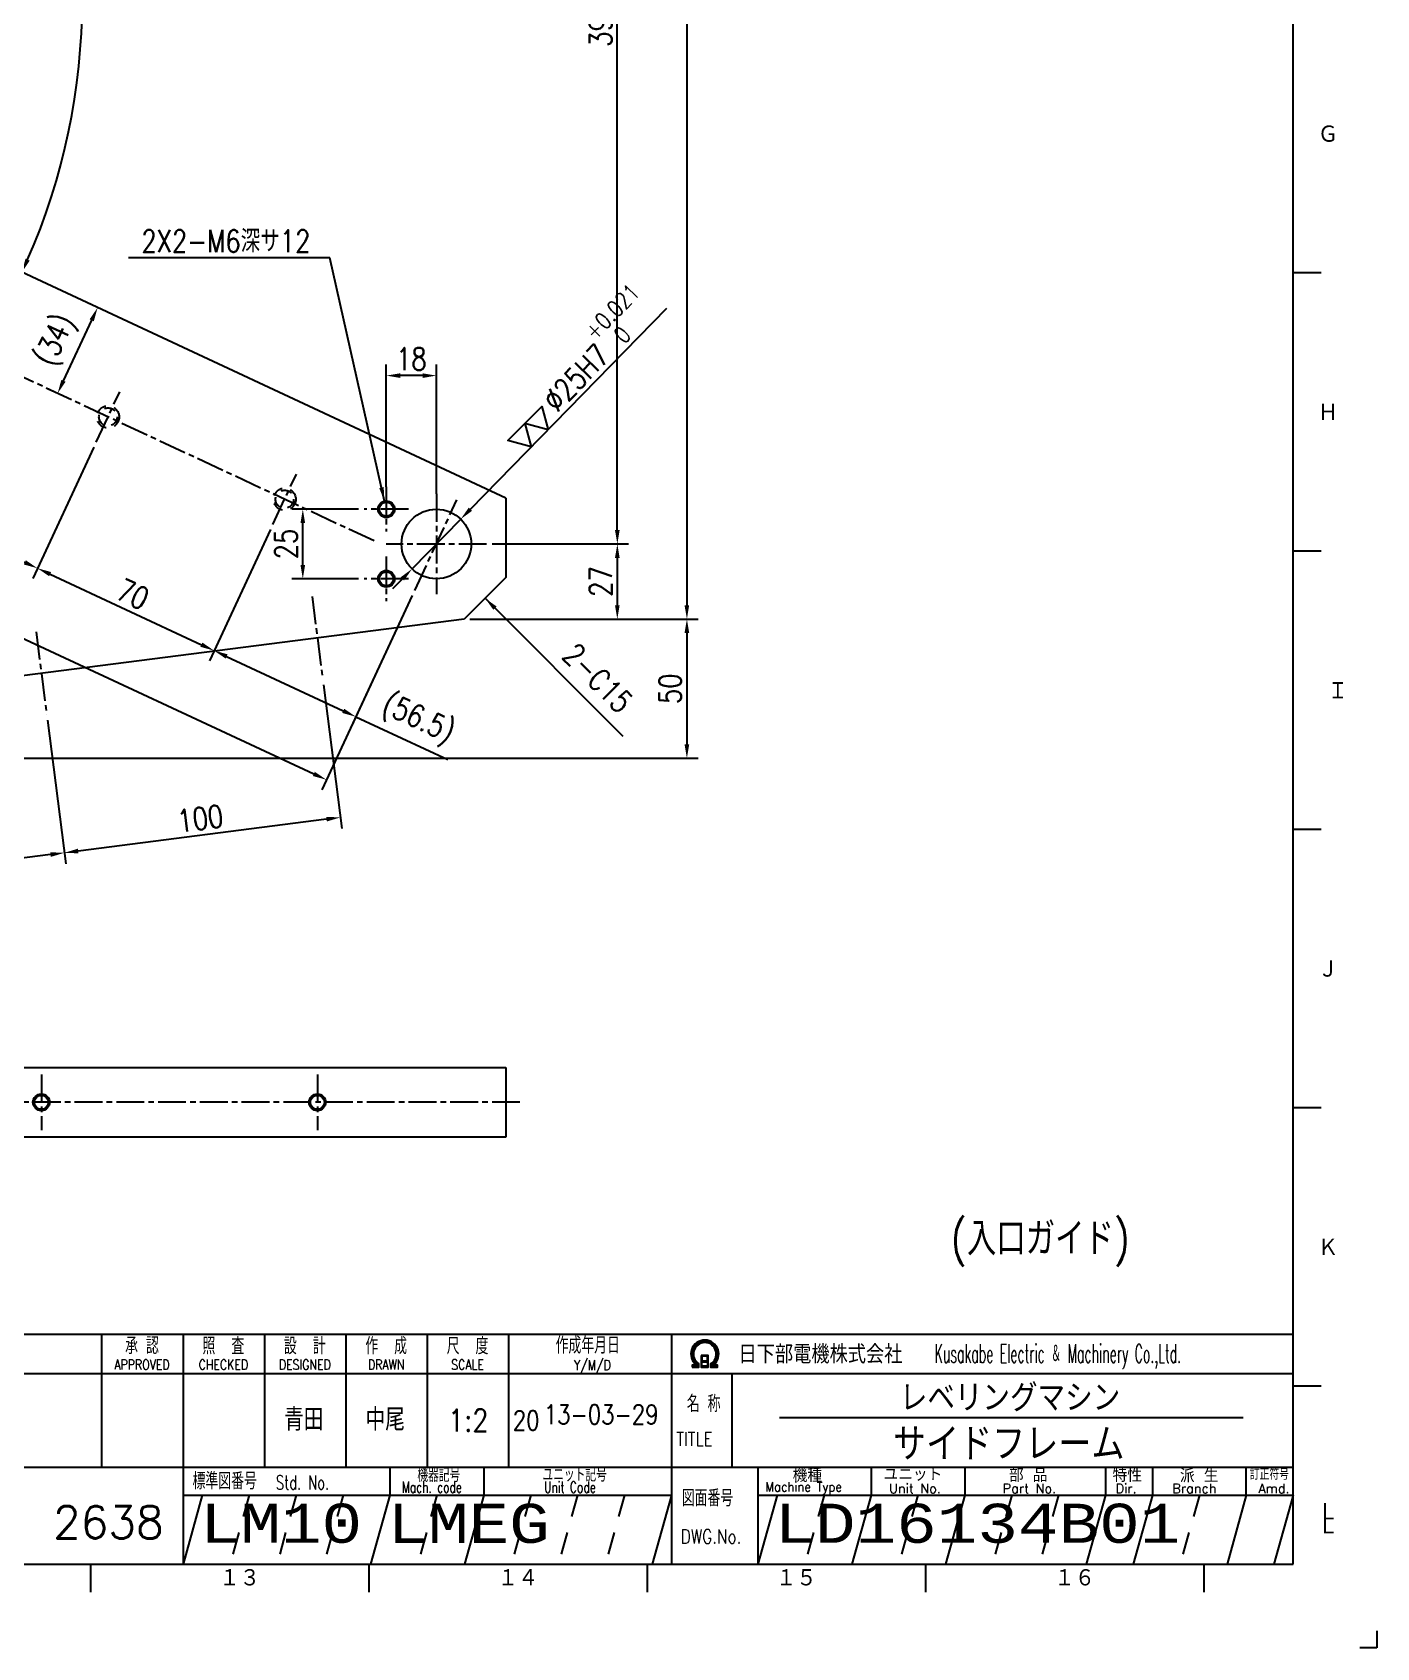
# Model space of a CAD drawing. Extents: x 0 to 1682, y 0 to 2376.
# Drawn here: x 1199 to 1682, y 0 to 580 of the extents above; entities that cross this region are included whole.
import ezdxf
from ezdxf.enums import TextEntityAlignment as Align

# ---------------------------------------------------------------- set-up
doc = ezdxf.new("R2010")
doc.units = 0
doc.header["$LTSCALE"] = 2
doc.header["$MEASUREMENT"] = 0
for name, pattern in [('GEN3A', [3.5, 2, -1.5]), ('GEN7A', [7.5, 5, -0.75, 1, -0.75]), ('HIDDEN2', [3.5, 2, -1.5])]:
    doc.linetypes.add(name, pattern=pattern)
doc.layers.get('DEFPOINTS').update_dxf_attribs({"linetype": 'CONTINUOUS'})
for name, color, linetype in [('2', 5, 'CONTINUOUS'), ('4', 3, 'CONTINUOUS'), ('5', 3, 'CONTINUOUS'), ('6', 52, 'CONTINUOUS'), ('7A', 4, 'GEN7A'), ('8', 1, 'CONTINUOUS'), ('9', 3, 'HIDDEN2'), ('RAHM2', 1, 'CONTINUOUS')]:
    doc.layers.add(name, color=color, linetype=linetype)
doc.styles.add('DIMENSION', font='monotxt.shx', dxfattribs={"bigfont": 'bigfont.shx'})
doc.styles.get("Standard").update_dxf_attribs({"font": 'romans.shx', "width": 0.8, "bigfont": 'extfont.shx'})
doc.dimstyles.new('GEN-ISO', dxfattribs={"dimscale": 2, "dimtxt": 4, "dimasz": 2.5, "dimexe": 2, "dimexo": 1, "dimgap": 1, "dimtad": 1, "dimdec": 3, "dimrnd": 0.001, "dimdsep": 46, "dimtxsty": 'Standard', "dimcen": 0, "dimclrt": 52, "dimadec": 0, "dimazin": 0, "dimtp": 0.1, "dimtm": 0.1, "dimtfac": 0.6, "dimtdec": 3, "dimtmove": 0, "dimatfit": 3, "dimfxl": 1, "dimarcsym": 0})
doc.dimstyles.new('GEN-ISO$2', dxfattribs={"dimscale": 2, "dimtxt": 4, "dimasz": 2.5, "dimexe": 2, "dimexo": 1, "dimgap": 1, "dimtad": 1, "dimdec": 3, "dimrnd": 0.001, "dimdsep": 46, "dimtxsty": 'Standard', "dimcen": 0, "dimclrt": 52, "dimadec": 3, "dimazin": 0, "dimtp": 0.1, "dimtm": 0.1, "dimtfac": 0.6, "dimtdec": 3, "dimtofl": 0, "dimtmove": 0, "dimatfit": 3, "dimfxl": 1, "dimarcsym": 0})
doc.dimstyles.new('GEN-ISO$3', dxfattribs={"dimscale": 2, "dimtxt": 4, "dimasz": 2.5, "dimexe": 2, "dimexo": 1, "dimgap": 1, "dimtad": 1, "dimdec": 3, "dimrnd": 0.001, "dimdsep": 46, "dimtxsty": 'Standard', "dimcen": 0, "dimclrt": 52, "dimadec": 0, "dimazin": 0, "dimtp": 0.1, "dimtm": 0.1, "dimtfac": 0.6, "dimtdec": 3, "dimtmove": 0, "dimatfit": 0, "dimfxl": 1, "dimarcsym": 0})

# ---------------------------------------------------------------- blocks, each defined once
blk = doc.blocks.new('*D3')
at = {"layer": '5', "color": 0, "lineweight": -2, "transparency": 16777216}
for p, q in [((1356.15, 814.57), (1438.15, 814.57)), ((1434.15, 809.57), (1434.15, 374.57)), ((1356.15, 369.57), (1438.15, 369.57))]:
    blk.add_line(p, q, dxfattribs=at)
at = {"layer": '5', "color": 0, "transparency": 16777216}
for points in [[(1433.31, 809.57), (1434.98, 809.57), (1434.15, 814.57)], [(1433.31, 374.57), (1434.98, 374.57), (1434.15, 369.57)]]:
    blk.add_solid(points, dxfattribs=at)
at = {"layer": 'DEFPOINTS', "color": 0, "transparency": 16777216}
for p in [(1354.15, 814.57), (1354.15, 369.57), (1434.15, 369.57)]:
    blk.add_point(p, dxfattribs=at)
at = {"layer": '5', "color": 52, "transparency": 16777216, "insert": (1428.15, 592.07), "char_height": 8, "attachment_point": 5, "rotation": 90}
blk.add_mtext('445', dxfattribs=at)
blk = doc.blocks.new('*D6')
at = {"layer": '5', "color": 0, "lineweight": -2, "transparency": 16777216}
for p, q in [((1364.15, 787.57), (1413.15, 787.57)), ((1409.15, 401.57), (1409.15, 782.57)), ((1364.15, 396.57), (1413.15, 396.57))]:
    blk.add_line(p, q, dxfattribs=at)
at = {"layer": '5', "color": 0, "transparency": 16777216}
for points in [[(1408.31, 782.57), (1409.98, 782.57), (1409.15, 787.57)], [(1408.31, 401.57), (1409.98, 401.57), (1409.15, 396.57)]]:
    blk.add_solid(points, dxfattribs=at)
at = {"layer": 'DEFPOINTS', "color": 0, "transparency": 16777216}
for p in [(1362.15, 787.57), (1409.15, 787.57), (1362.15, 396.57)]:
    blk.add_point(p, dxfattribs=at)
at = {"layer": '5', "color": 52, "transparency": 16777216, "insert": (1403.15, 592.07), "char_height": 8, "attachment_point": 5, "rotation": 90}
blk.add_mtext('391\\H7%%P0.1', dxfattribs=at)
blk = doc.blocks.new('*D7')
at = {"layer": '5', "color": 0, "lineweight": -2, "transparency": 16777216}
for p, q in [((1364.15, 396.57), (1413.15, 396.57)), ((1409.15, 391.57), (1409.15, 374.57)), ((1358.15, 369.57), (1413.15, 369.57))]:
    blk.add_line(p, q, dxfattribs=at)
at = {"layer": '5', "color": 0, "transparency": 16777216}
for points in [[(1408.31, 391.57), (1409.98, 391.57), (1409.15, 396.57)], [(1408.31, 374.57), (1409.98, 374.57), (1409.15, 369.57)]]:
    blk.add_solid(points, dxfattribs=at)
at = {"layer": 'DEFPOINTS', "color": 0, "transparency": 16777216}
for p in [(1362.15, 396.57), (1356.15, 369.57), (1409.15, 369.57)]:
    blk.add_point(p, dxfattribs=at)
at = {"layer": '5', "color": 52, "transparency": 16777216, "insert": (1403.15, 383.07), "char_height": 8, "attachment_point": 5, "rotation": 90}
blk.add_mtext('27', dxfattribs=at)
blk = doc.blocks.new('*D8')
at = {"layer": '5', "color": 0, "lineweight": -2, "transparency": 16777216}
for p, q in [((1356.15, 369.57), (1438.15, 369.57)), ((1434.15, 364.57), (1434.15, 324.57)), ((966.15, 319.57), (1438.15, 319.57))]:
    blk.add_line(p, q, dxfattribs=at)
at = {"layer": '5', "color": 0, "transparency": 16777216}
for points in [[(1433.31, 364.57), (1434.98, 364.57), (1434.15, 369.57)], [(1433.31, 324.57), (1434.98, 324.57), (1434.15, 319.57)]]:
    blk.add_solid(points, dxfattribs=at)
at = {"layer": 'DEFPOINTS', "color": 0, "transparency": 16777216}
for p in [(1354.15, 369.57), (964.15, 319.57), (1434.15, 319.57)]:
    blk.add_point(p, dxfattribs=at)
at = {"layer": '5', "color": 52, "transparency": 16777216, "insert": (1428.15, 344.57), "char_height": 8, "attachment_point": 5, "rotation": 90}
blk.add_mtext('50', dxfattribs=at)
blk = doc.blocks.new('*D9')
at = {"layer": '5', "color": 0, "lineweight": -2, "transparency": 16777216}
for p, q in [((859.15, 521.57), (859.15, 913.57)), ((1369.15, 806.57), (1369.15, 913.57)), ((864.15, 909.57), (1364.15, 909.57))]:
    blk.add_line(p, q, dxfattribs=at)
at = {"layer": '5', "color": 0, "transparency": 16777216}
for points in [[(864.15, 910.4), (864.15, 908.73), (859.15, 909.57)], [(1364.15, 910.4), (1364.15, 908.73), (1369.15, 909.57)]]:
    blk.add_solid(points, dxfattribs=at)
at = {"layer": 'DEFPOINTS', "color": 0, "transparency": 16777216}
for p in [(1369.15, 909.57), (1369.15, 804.57), (859.15, 519.57)]:
    blk.add_point(p, dxfattribs=at)
at = {"layer": '5', "color": 52, "transparency": 16777216, "insert": (1114.15, 915.57), "char_height": 8, "attachment_point": 5}
blk.add_mtext('510', dxfattribs=at)
blk = doc.blocks.new('*D14')
at = {"layer": '5', "color": 0, "lineweight": -2, "transparency": 16777216}
for p, q in [((1157.65, 460.93), (1135.67, 413.81)), ((1221.09, 431.35), (1199.12, 384.22)), ((1141.9, 415.32), (1196.27, 389.96))]:
    blk.add_line(p, q, dxfattribs=at)
at = {"layer": '5', "color": 0, "transparency": 16777216}
for points in [[(1142.25, 416.07), (1141.54, 414.56), (1137.36, 417.43)], [(1196.63, 390.72), (1195.92, 389.21), (1200.81, 387.85)]]:
    blk.add_solid(points, dxfattribs=at)
at = {"layer": 'DEFPOINTS', "color": 0, "transparency": 16777216}
for p in [(1158.5, 462.75), (1221.94, 433.16), (1200.81, 387.85)]:
    blk.add_point(p, dxfattribs=at)
at = {"layer": '5', "color": 52, "transparency": 16777216, "insert": (1171.62, 408.08), "char_height": 8, "attachment_point": 5, "rotation": 335}
blk.add_mtext('70', dxfattribs=at)
blk = doc.blocks.new('*D15')
at = {"layer": '5', "color": 0, "lineweight": -2, "transparency": 16777216}
for p, q in [((1221.09, 431.35), (1199.12, 384.22)), ((1284.53, 401.77), (1262.56, 354.64)), ((1205.34, 385.74), (1259.72, 360.38))]:
    blk.add_line(p, q, dxfattribs=at)
at = {"layer": '5', "color": 0, "transparency": 16777216}
for points in [[(1205.69, 386.49), (1204.99, 384.98), (1200.81, 387.85)], [(1260.07, 361.13), (1259.36, 359.62), (1264.25, 358.27)]]:
    blk.add_solid(points, dxfattribs=at)
at = {"layer": 'DEFPOINTS', "color": 0, "transparency": 16777216}
for p in [(1221.94, 433.16), (1285.38, 403.58), (1264.25, 358.27)]:
    blk.add_point(p, dxfattribs=at)
at = {"layer": '5', "color": 52, "transparency": 16777216, "insert": (1235.06, 378.49), "char_height": 8, "attachment_point": 5, "rotation": 335}
blk.add_mtext('70', dxfattribs=at)
blk = doc.blocks.new('*D16')
at = {"layer": '5', "color": 0, "lineweight": -2, "transparency": 16777216}
for p, q in [((1220.59, 482.34), (1218.78, 483.18)), ((1210.15, 455.21), (1220.29, 476.96)), ((1206.22, 451.52), (1204.41, 452.37))]:
    blk.add_line(p, q, dxfattribs=at)
at = {"layer": '5', "color": 0, "transparency": 16777216}
for points in [[(1219.54, 477.31), (1221.05, 476.61), (1222.41, 481.49)], [(1209.39, 455.56), (1210.9, 454.86), (1208.04, 450.68)]]:
    blk.add_solid(points, dxfattribs=at)
at = {"layer": 'DEFPOINTS', "color": 0, "transparency": 16777216}
for p in [(1222.41, 481.49), (1222.41, 481.49), (1208.04, 450.68)]:
    blk.add_point(p, dxfattribs=at)
at = {"layer": '5', "color": 52, "transparency": 16777216, "insert": (1207.88, 469.51), "char_height": 8, "attachment_point": 5, "rotation": 65}
blk.add_mtext('(34)', dxfattribs=at)
blk = doc.blocks.new('*D37')
at = {"layer": '5', "color": 0, "lineweight": -2, "transparency": 16777216}
for p, q in [((1284.53, 401.77), (1262.56, 354.64)), ((1335.49, 378.01), (1313.52, 330.88)), ((1268.78, 356.15), (1310.67, 336.62)), ((1315.21, 334.5), (1348.22, 319.11))]:
    blk.add_line(p, q, dxfattribs=at)
at = {"layer": '5', "color": 0, "transparency": 16777216}
for points in [[(1269.13, 356.91), (1268.43, 355.4), (1264.25, 358.27)], [(1311.03, 337.37), (1310.32, 335.86), (1315.21, 334.5)]]:
    blk.add_solid(points, dxfattribs=at)
at = {"layer": 'DEFPOINTS', "color": 0, "transparency": 16777216}
for p in [(1285.38, 403.58), (1336.34, 379.82), (1264.25, 358.27)]:
    blk.add_point(p, dxfattribs=at)
at = {"layer": '5', "color": 52, "transparency": 16777216, "insert": (1337.4, 333.09), "char_height": 8, "attachment_point": 5, "rotation": 335}
blk.add_mtext('(56.5)', dxfattribs=at)
blk = doc.blocks.new('*D38')
at = {"layer": '5', "color": 0, "lineweight": -2, "transparency": 16777216}
for p, q in [((1021.7, 524.33), (989.16, 454.54)), ((995.38, 456.05), (1300.11, 313.96)), ((1335.49, 378.01), (1302.95, 308.22))]:
    blk.add_line(p, q, dxfattribs=at)
at = {"layer": '5', "color": 0, "transparency": 16777216}
for points in [[(995.74, 456.81), (995.03, 455.3), (990.85, 458.17)], [(1300.46, 314.71), (1299.76, 313.2), (1304.64, 311.85)]]:
    blk.add_solid(points, dxfattribs=at)
at = {"layer": 'DEFPOINTS', "color": 0, "transparency": 16777216}
for p in [(1022.55, 526.14), (1336.34, 379.82), (1304.64, 311.85)]:
    blk.add_point(p, dxfattribs=at)
at = {"layer": '5', "color": 52, "transparency": 16777216, "insert": (1151.17, 392.34), "char_height": 8, "attachment_point": 5, "rotation": 335}
blk.add_mtext('(346.5)', dxfattribs=at)
blk = doc.blocks.new('1A1ﾌﾞﾋﾝ')
at = {"layer": 'RAHM2', "color": 5, "linetype": 'Continuous'}
for p, q in [((826, 15), (826, 579)), ((831, 247), (826, 247)), ((831, 197), (826, 197)), ((831, 147), (826, 147)), ((831, 97), (826, 97)), ((831, 47), (826, 47)), ((25, 15), (826, 15)), ((610, 10), (610, 15)), ((660, 10), (660, 15)), ((710, 10), (710, 15)), ((760, 10), (760, 15)), ((810, 10), (810, 15)), ((841, 3), (841, 0)), ((841, 0), (838, 0))]:
    blk.add_line(p, q, dxfattribs=at)
at = {"layer": 'RAHM2', "color": 7, "linetype": 'Continuous'}
for p, q in [((611.93, 56.26), (611.93, 32.42)), ((626.55, 56.26), (626.55, 15)), ((641.18, 56.26), (641.18, 32.42)), ((655.8, 56.26), (655.8, 32.42)), ((670.43, 56.26), (670.43, 32.42)), ((685.05, 56.26), (685.05, 32.42)), ((714.3, 56.26), (714.3, 15)), ((568.05, 49.26), (826, 49.26)), ((685.05, 49.26), (685.05, 32.42)), ((714.3, 49.26), (714.3, 49.26)), ((725.17, 49.26), (725.17, 32.42)), ((568.05, 32.42), (826, 32.42)), ((663.73, 32.42), (663.73, 27.42)), ((680.59, 32.42), (680.59, 27.42)), ((729.82, 32.42), (729.82, 15)), ((750.15, 32.42), (750.15, 27.42)), ((767, 32.42), (767, 27.42)), ((792.29, 32.42), (792.29, 27.42)), ((800.72, 32.42), (800.72, 27.42)), ((817.57, 27.42), (817.57, 32.42)), ((626.55, 27.42), (714.3, 27.42)), ((729.82, 27.42), (826, 27.42))]:
    blk.add_line(p, q, dxfattribs=at)
at = {"layer": 'RAHM2', "color": 3, "linetype": 'Continuous'}
for p, q in [((733.73, 41.35), (817.03, 41.35)), ((630.02, 27.42), (626.55, 15)), ((663.73, 27.42), (660.26, 15)), ((680.59, 27.42), (677.12, 15)), ((714.3, 27.42), (710.83, 15)), ((750.15, 27.42), (746.68, 15)), ((767, 27.42), (763.54, 15)), ((792.29, 27.42), (788.82, 15)), ((800.72, 27.42), (797.25, 15)), ((826, 27.42), (822.54, 15))]:
    blk.add_line(p, q, dxfattribs=at)
at = {"layer": 'RAHM2', "color": 3, "linetype": 'GEN3A'}
for p, q in [((638.44, 27.42), (634.98, 15)), ((646.87, 27.42), (643.41, 15)), ((655.3, 27.42), (651.84, 15)), ((672.16, 27.42), (668.69, 15)), ((689.01, 27.42), (685.55, 15)), ((697.44, 27.42), (693.98, 15)), ((705.87, 27.42), (702.41, 15)), ((741.72, 27.42), (738.25, 15)), ((758.57, 27.42), (755.11, 15)), ((775.43, 27.42), (771.97, 15)), ((783.86, 27.42), (780.39, 15)), ((809.14, 27.42), (805.68, 15))]:
    blk.add_line(p, q, dxfattribs=at)
at = {"layer": 'RAHM2', "color": 5, "linetype": 'Continuous'}
blk.add_lwpolyline([(826, 56.26), (568.05, 56.26), (568.05, 15)], dxfattribs=at)
at = {"layer": 'RAHM2', "color": 7, "linetype": 'Continuous'}
for points in [[(719.62, 52.51), (719.62, 50.4), (720.92, 50.4), (720.92, 52.51), (719.62, 52.51)], [(719.77, 52.36), (719.77, 51.53), (720.77, 51.53), (720.77, 52.36), (719.77, 52.36)], [(718.02, 50.4), (719.22, 50.4), (719.22, 51.01)], [(718.02, 50.58), (718.97, 50.58), (718.97, 50.91)], [(718.72, 50.82), (718.72, 50.75), (718.02, 50.75), (718.02, 50.4)], [(720.77, 51.38), (720.77, 50.55), (719.77, 50.55), (719.77, 51.38), (720.77, 51.38)], [(721.32, 50.98), (721.32, 50.4), (722.58, 50.4), (722.58, 50.75), (721.85, 50.75), (721.85, 50.8)], [(721.57, 50.87), (721.57, 50.58), (722.58, 50.58)]]:
    blk.add_lwpolyline(points, dxfattribs=at)
at = {"layer": 'RAHM2', "color": 3, "linetype": 'Continuous'}
for points in [[(733.29, 27.42), (729.82, 15)], [(817.57, 27.42), (817.57, 27.42), (814.11, 15)]]:
    blk.add_lwpolyline(points, dxfattribs=at)
at = {"layer": 'RAHM2', "color": 7, "linetype": 'Continuous'}
for radius, start, end in [(2.5, 308.2706, 230.8952), (2.28, 303.9949, 234.4013), (2.06, 299.8294, 238.4756)]:
    blk.add_arc((720.3, 52.76), radius, start, end, dxfattribs=at)
at = {"layer": 'RAHM2', "color": 5, "linetype": 'Continuous'}
for s, height, p in [('Ｇ', 3.31, (830.43, 270.24)), ('Ｈ', 3.31, (830.43, 220.24)), ('Ｉ', 3.31, (832.19, 170.24)), ('Ｊ', 3.31, (830.43, 120.24)), ('Ｋ', 3.31, (830.43, 70.24)), ('Ｌ', 3.31, (830.43, 22.74)), ('Ｌ', 3.31, (830.43, 20.24)), ('１３', 3.311, (633.1, 10.87)), ('１４', 3.311, (683.1, 10.87)), ('１５', 3.311, (733.1, 10.87)), ('１６', 3.311, (783.1, 10.87))]:
    blk.add_text(s, height=height, dxfattribs=at).set_placement(p)
at = {"layer": 'RAHM2', "color": 7, "linetype": 'Continuous'}
for s, height, width, p in [('承 認', 3, 0.7, (619.18, 54.35)), ('照  査', 3, 0.7, (633.8, 54.35)), ('設  計', 3, 0.7, (648.43, 54.35)), ('作  成', 3, 0.7, (663.05, 54.35)), ('尺  度', 3, 0.7, (677.67, 54.35)), ('APPROVED', 1.8, 0.8, (619.18, 50.85)), ('CHECKED', 1.8, 0.8, (633.8, 50.85)), ('DESIGNED', 1.8, 0.8, (648.43, 50.85)), ('DRAWN', 1.8, 0.8, (663.05, 50.85)), ('SCALE', 1.8, 0.8, (677.67, 50.85)), ('DWG.No.', 2.5, 0.8, (721.41, 19.96))]:
    blk.add_text(s, height=height, dxfattribs=dict(at, width=width)).set_placement(p, align=Align.MIDDLE)
for s, height, width, p in [('作成年月日', 3, 0.7, (693.49, 52.82)), ('Kusakabe Electric ＆ Machinery Co.,Ltd.', 3.3108, 0.5, (761.56, 51.19)), ('Y/M/D', 1.8, 0.8, (696.79, 49.87)), ('名 称', 3, 0.7, (717.06, 42.33)), ('20', 3.5, 0.8, (685.81, 39.08)), ('TITLE', 2.5, 0.8, (715.18, 36.25)), ('機器記号', 2.5, 0.7, (668.65, 29.77)), ('ユニット記号', 2.5, 0.7, (691.14, 29.85)), ('訂正符号', 2, 0.8, (818.2, 30.16)), ('標準図番号', 3, 0.7, (628.26, 28.44)), ('Std. No.', 2.5, 0.7, (643.23, 28.44)), ('Mach. code', 2, 0.7, (665.86, 27.83)), ('Unit Code', 2, 0.7, (691.45, 27.83)), ('Machine Type', 1.7, 0.9, (731.15, 28.05)), ('図面番号', 3, 0.7, (716.15, 25.37))]:
    blk.add_text(s, height=height, dxfattribs=dict(at, width=width)).set_placement(p)
at = {"layer": 'RAHM2', "color": 7, "linetype": 'Continuous', "width": 0.844147}
blk.add_text('日下部電機株式会社', height=3.311, dxfattribs=at).set_placement((726.35, 51.06), (755.79, 51.06), align=Align.FIT)
at = {"layer": 'RAHM2', "color": 7, "linetype": 'Continuous'}
for s, height, p in [('機種', 2.4, (736.08, 29.76)), ('ユニット', 2.4, (752.39, 29.96)), ('部 品', 2.4, (774.93, 29.79)), ('特性', 2.4, (793.55, 29.78)), ('派 生', 2.4, (805.65, 29.72)), ('Unit No.', 1.7, (753.39, 27.76)), ('Part No.', 1.7, (773.81, 27.76)), ('Dir.', 1.7, (794.09, 27.76)), ('Branch', 1.7, (804.28, 27.76)), ('Amd.', 1.7, (819.74, 27.76))]:
    blk.add_text(s, height=height, dxfattribs=at).set_placement(p)
at = {"layer": 'RAHM2', "color": 5, "linetype": 'Continuous', "width": 0.7}
for tag, p in [('HEADER3', (35, 566.01)), ('HEADER4', (54.75, 566)), ('HEADER15', (74.49, 566)), ('HEADER16', (94.43, 566))]:
    blk.add_attdef(tag, text='', height=6, dxfattribs=at).set_placement(p, align=Align.MIDDLE)
at = {"layer": 'RAHM2', "color": 7, "linetype": 'Continuous'}
blk.add_attdef('HEADER5', text='', height=2.5, dxfattribs=at).set_placement((63.69, 559.1), align=Align.BOTTOM_RIGHT)
for tag, height, width, p in [('HEADER1', 5, 0.9, (775.12, 45.15)), ('HEADER7', 5, 0.8, (590.38, 40.8)), ('GEN-TITLE-SCA', 4, 0.85, (677.79, 40.85)), ('HEADER2', 6, 0.9, (774.89, 36.68)), ('HEADER11', 3.2, 0.63, (46.91, 24.38)), ('HEADER9', 3.33, 0.8, (71.4, 24.2)), ('HEADER10', 3.5, 0.8, (92.57, 24.22)), ('HEADER14', 3.31, 0.8, (542.54, 17.82))]:
    blk.add_attdef(tag, text='', height=height, dxfattribs=dict(at, width=width)).set_placement(p, align=Align.MIDDLE)
at = {"layer": 'RAHM2', "color": 7, "linetype": 'Continuous', "width": 0.8}
blk.add_attdef('GEN-TITLE-DAT', text='', height=3.5, dxfattribs=at).set_placement((691.35, 39.1), align=Align.BOTTOM_LEFT)
at = {"layer": 'RAHM2', "color": 5, "linetype": 'Continuous'}
blk.add_attdef('HEADER6', text='', height=5.8, dxfattribs=at).set_placement((623.09, 17.9), align=Align.BOTTOM_RIGHT)
at = {"layer": 'RAHM2', "color": 5, "linetype": 'Continuous', "style": 'DIMENSION', "width": 1.2}
for tag, p in [('HEADER13', (629.56, 16.75)), ('HEADER12', (663.26, 16.72)), ('GEN-TITLE-DWG', (732.79, 16.74))]:
    blk.add_attdef(tag, text='', height=7.02, dxfattribs=at).set_placement(p, align=Align.BOTTOM_LEFT)
blk.add_attdef('HEADER8', text='', height=7.02, dxfattribs=at).set_placement((822.69, 16.71), align=Align.BOTTOM_RIGHT)
blk = doc.blocks.new('*D48')
at = {"layer": '5', "color": 0, "lineweight": -2, "transparency": 16777216}
for p, q in [((1356.38, 409.08), (1426.95, 481.26)), ((1335.41, 387.63), (1352.88, 405.5)), ((1331.91, 384.05), (1328.42, 380.48))]:
    blk.add_line(p, q, dxfattribs=at)
at = {"layer": '5', "color": 0, "transparency": 16777216}
for points in [[(1355.78, 409.66), (1356.98, 408.5), (1352.88, 405.5)], [(1331.32, 384.63), (1332.51, 383.47), (1335.41, 387.63)]]:
    blk.add_solid(points, dxfattribs=at)
at = {"layer": 'DEFPOINTS', "color": 0, "transparency": 16777216}
for p in [(1352.88, 405.5), (1335.41, 387.63)]:
    blk.add_point(p, dxfattribs=at)
at = {"layer": '5', "color": 52, "transparency": 16777216, "insert": (1400.45, 467.03), "char_height": 8, "attachment_point": 5, "rotation": 45.64911}
blk.add_mtext('∅25H7\\H6;\\S+0.021^   0;', dxfattribs=at)
blk = doc.blocks.new('*D53')
at = {"layer": '5', "color": 0, "lineweight": -2, "transparency": 16777216}
for p, q in [((1204.36, 333.22), (1210.97, 281.65)), ((1105.17, 320.51), (1111.79, 268.93)), ((1205.51, 284.98), (1116.24, 273.53))]:
    blk.add_line(p, q, dxfattribs=at)
at = {"layer": '5', "color": 0, "transparency": 16777216}
for points in [[(1205.4, 285.8), (1205.61, 284.15), (1210.46, 285.61)], [(1116.13, 274.36), (1116.34, 272.71), (1111.28, 272.9)]]:
    blk.add_solid(points, dxfattribs=at)
at = {"layer": 'DEFPOINTS', "color": 0, "transparency": 16777216}
for p in [(1204.11, 335.21), (1104.92, 322.49), (1111.28, 272.9)]:
    blk.add_point(p, dxfattribs=at)
at = {"layer": '5', "color": 52, "transparency": 16777216, "insert": (1160.11, 285.21), "char_height": 8, "attachment_point": 5, "rotation": 7.30576}
blk.add_mtext('100', dxfattribs=at)
blk = doc.blocks.new('*D54')
at = {"layer": '5', "color": 0, "lineweight": -2, "transparency": 16777216}
for p, q in [((1303.55, 345.94), (1310.16, 294.36)), ((1204.36, 333.22), (1210.97, 281.65)), ((1304.69, 297.69), (1215.42, 286.25))]:
    blk.add_line(p, q, dxfattribs=at)
at = {"layer": '5', "color": 0, "transparency": 16777216}
for points in [[(1304.59, 298.52), (1304.8, 296.87), (1309.65, 298.33)], [(1215.32, 287.08), (1215.53, 285.42), (1210.46, 285.61)]]:
    blk.add_solid(points, dxfattribs=at)
at = {"layer": 'DEFPOINTS', "color": 0, "transparency": 16777216}
for p in [(1303.29, 347.92), (1204.11, 335.21), (1210.46, 285.61)]:
    blk.add_point(p, dxfattribs=at)
at = {"layer": '5', "color": 52, "transparency": 16777216, "insert": (1259.3, 297.92), "char_height": 8, "attachment_point": 5, "rotation": 7.30576}
blk.add_mtext('100', dxfattribs=at)
blk = doc.blocks.new('*D67')
at = {"layer": '5', "color": 0, "lineweight": -2, "transparency": 16777216}
for p, q in [((1326.15, 417.07), (1326.15, 461.07)), ((1344.15, 414.57), (1344.15, 461.07)), ((1339.15, 457.07), (1331.15, 457.07))]:
    blk.add_line(p, q, dxfattribs=at)
at = {"layer": '5', "color": 0, "transparency": 16777216}
for points in [[(1331.15, 457.9), (1331.15, 456.23), (1326.15, 457.07)], [(1339.15, 457.9), (1339.15, 456.23), (1344.15, 457.07)]]:
    blk.add_solid(points, dxfattribs=at)
at = {"layer": 'DEFPOINTS', "color": 0, "transparency": 16777216}
for p in [(1326.15, 457.07), (1326.15, 415.07), (1344.15, 412.57)]:
    blk.add_point(p, dxfattribs=at)
at = {"layer": '5', "color": 52, "transparency": 16777216, "insert": (1335.15, 463.07), "char_height": 8, "attachment_point": 5}
blk.add_mtext('18', dxfattribs=at)
blk = doc.blocks.new('*D68')
at = {"layer": '5', "color": 0, "lineweight": -2, "transparency": 16777216}
for p, q in [((1316.15, 409.07), (1292.15, 409.07)), ((1296.15, 389.07), (1296.15, 404.07)), ((1316.15, 384.07), (1292.15, 384.07))]:
    blk.add_line(p, q, dxfattribs=at)
at = {"layer": '5', "color": 0, "transparency": 16777216}
for points in [[(1295.31, 404.07), (1296.98, 404.07), (1296.15, 409.07)], [(1295.31, 389.07), (1296.98, 389.07), (1296.15, 384.07)]]:
    blk.add_solid(points, dxfattribs=at)
at = {"layer": 'DEFPOINTS', "color": 0, "transparency": 16777216}
for p in [(1296.15, 409.07), (1318.15, 409.07), (1318.15, 384.07)]:
    blk.add_point(p, dxfattribs=at)
at = {"layer": '5', "color": 52, "transparency": 16777216, "insert": (1290.15, 396.57), "char_height": 8, "attachment_point": 5, "rotation": 90}
blk.add_mtext('25', dxfattribs=at)
blk = doc.blocks.new('*D75')
at = {"layer": '5', "color": 0, "lineweight": -2, "transparency": 16777216}
blk.add_arc((985.28, 592.07), 231.61, 336.2369, 23.7631, dxfattribs=at)
at = {"layer": '5', "color": 0, "transparency": 16777216}
for points in [[(1196.5, 685.05), (1198.02, 685.74), (1195.2, 689.95)], [(1198.02, 498.39), (1196.5, 499.08), (1195.2, 494.18)]]:
    blk.add_solid(points, dxfattribs=at)
at = {"layer": 'DEFPOINTS', "color": 0, "transparency": 16777216}
for p in [(1369.15, 771.06), (1087.15, 639.57), (1214.45, 558.5), (1087.15, 544.57), (1369.15, 413.07)]:
    blk.add_point(p, dxfattribs=at)
at = {"layer": '5', "color": 52, "transparency": 16777216, "insert": (1210.9, 592.07), "char_height": 8, "attachment_point": 5, "rotation": 90}
blk.add_mtext('50°', dxfattribs=at)

msp = doc.modelspace()

# ---------------------------------------------------------------- linework, layer by layer
at = {"layer": '2'}
for p, q in [((1369.1465, 413.0673), (1087.1465, 544.5661)), ((1369.1465, 413.0673), (1369.1465, 384.5661)), ((1369.1465, 384.5661), (1354.1465, 369.5661)), ((1354.1465, 369.5661), (964.1465, 319.5661)), ((859.1465, 208.461), (1369.1465, 208.461)), ((1369.1465, 208.461), (1369.1465, 183.461)), ((1369.1465, 183.461), (859.1465, 183.461))]:
    msp.add_line(p, q, dxfattribs=at)
for centre, radius in [((1326.1465, 409.0661), 2.5), ((1344.1465, 396.5661), 12.5), ((1326.1465, 384.0661), 2.5), ((1202.1981, 195.961), 2.5), ((1301.3863, 195.961), 2.5)]:
    msp.add_circle(centre, radius, dxfattribs=at)
at = {"layer": '4'}
for centre in [(1326.1465, 409.0661), (1326.1465, 384.0661), (1202.1981, 195.961), (1301.3863, 195.961)]:
    msp.add_circle(centre, 3, dxfattribs=at)
at = {"layer": '7A'}
for p, q in [((1321.7562, 397.651), (1072.7775, 513.7516)), ((1221.9366, 433.1638), (1230.3889, 451.29)), ((1285.3781, 403.5805), (1293.8305, 421.7067)), ((1326.1465, 417.0661), (1326.1465, 401.0661)), ((1336.3368, 379.8181), (1351.5423, 412.4265)), ((1344.1465, 414.5661), (1344.1465, 378.5661)), ((1334.1465, 409.0661), (1318.1465, 409.0661)), ((1362.1465, 396.5661), (1326.1465, 396.5661)), ((1326.1465, 392.0661), (1326.1465, 376.0661)), ((1334.1465, 384.0661), (1318.1465, 384.0661)), ((1299.4777, 377.68), (1303.2949, 347.9239)), ((1200.2896, 364.9636), (1204.1067, 335.2074)), ((1202.1981, 205.961), (1202.1981, 185.961)), ((1301.3863, 205.961), (1301.3863, 185.961)), ((1374.1465, 195.961), (854.1465, 195.961))]:
    msp.add_line(p, q, dxfattribs=at)
at = {"layer": '8'}
for points in [[(1384.3029, 437.6427), (1375.9378, 439.8843), (1382.0613, 446.0078), (1384.3029, 437.6427)], [(1378.1793, 431.5192), (1369.8142, 433.7607), (1375.9378, 439.8843), (1378.1793, 431.5192)]]:
    msp.add_lwpolyline(points, close=True, dxfattribs=at)
at = {"layer": '9'}
for centre, radius in [((1226.1627, 442.2269), 4), ((1226.1627, 442.2269), 3.25), ((1289.6043, 412.6436), 4), ((1289.6043, 412.6436), 3.25)]:
    msp.add_circle(centre, radius, dxfattribs=at)

# ---------------------------------------------------------------- block references
at = {"layer": '2'}
ref = msp.add_blockref('1A1ﾌﾞﾋﾝ', (0, 0), dxfattribs=dict(at, xscale=2, yscale=2, zscale=2))
ref.add_attrib('GEN-TITLE-DWG', 'LD16134B01', dxfattribs={"layer": 'RAHM2', "color": 5, "linetype": 'Continuous', "height": 14.046, "style": 'DIMENSION', "width": 1.2}).set_placement((1465.58, 33.471), align=Align.BOTTOM_LEFT)
ref.add_attrib('GEN-TITLE-DAT', '13-03-29', dxfattribs={"layer": 'RAHM2', "color": 7, "linetype": 'Continuous', "height": 7, "width": 0.8}).set_placement((1382.707, 78.2046), align=Align.BOTTOM_LEFT)
ref.add_attrib('GEN-TITLE-SCA', '1:2', dxfattribs={"layer": 'RAHM2', "color": 7, "linetype": 'Continuous', "height": 8, "width": 0.85}).set_placement((1355.5825, 81.7006), align=Align.MIDDLE)
ref.add_attrib('HEADER1', 'レベリングマシン', dxfattribs={"layer": 'RAHM2', "color": 7, "linetype": 'Continuous', "height": 10, "width": 0.9}).set_placement((1550.2448, 90.2947), align=Align.MIDDLE)
ref.add_attrib('HEADER2', 'サイドフレーム', dxfattribs={"layer": 'RAHM2', "color": 7, "linetype": 'Continuous', "height": 12, "width": 0.9}).set_placement((1549.7887, 73.3567), align=Align.MIDDLE)
ref.add_attrib('HEADER6', '2638', dxfattribs={"layer": 'RAHM2', "color": 5, "linetype": 'Continuous', "height": 11.6}).set_placement((1246.1766, 35.8), align=Align.BOTTOM_RIGHT)
ref.add_attrib('HEADER12', 'LMEG', dxfattribs={"layer": 'RAHM2', "color": 5, "linetype": 'Continuous', "height": 14.046, "style": 'DIMENSION', "width": 1.2}).set_placement((1326.5162, 33.4389), align=Align.BOTTOM_LEFT)
ref.add_attrib('HEADER13', 'LM10', dxfattribs={"layer": 'RAHM2', "color": 5, "linetype": 'Continuous', "height": 14.046, "style": 'DIMENSION', "width": 1.2}).set_placement((1259.1116, 33.4903), align=Align.BOTTOM_LEFT)

# ---------------------------------------------------------------- texts
at = {"layer": '5', "color": 52, "char_height": 8}
for s, insert, attachment_point in [('2X2-M6深サ12', (1298.8675, 505.4085), 6), ('青田', (1289.4607, 81.9539), 4), ('中尾', (1318.7096, 81.9539), 4)]:
    msp.add_mtext(s, dxfattribs=dict(at, insert=insert, attachment_point=attachment_point))
at = {"layer": '6', "width": 0.8}
msp.add_text('2-C15', height=8, rotation=315, dxfattribs=at).set_placement((1388.9298, 355.9441))
msp.add_text('(入口ガイド)', height=12, dxfattribs=at).set_placement((1529.0055, 140.9461))

# ---------------------------------------------------------------- dimensions: what is measured, and where the dimension line sits
at = {"layer": '5'}
for base, p1, p2, angle, picture, middle in [((1369.1465, 909.5661), (859.1465, 519.5661), (1369.1465, 804.5661), 180, '*D9', (1114.1465, 915.5661)), ((1434.1465, 369.5661), (1354.1465, 814.5661), (1354.1465, 369.5661), 90, '*D3', (1428.1465, 592.0661)), ((1326.1465, 457.0661), (1344.1465, 412.5661), (1326.1465, 415.0661), 180, '*D67', (1335.1465, 463.0661)), ((1296.1465, 409.0661), (1318.1465, 384.0661), (1318.1465, 409.0661), 90, '*D68', (1290.1465, 396.5661)), ((1409.1465, 369.5661), (1362.1465, 396.5661), (1356.1465, 369.5661), 90, '*D7', (1403.1465, 383.0661)), ((1434.1465, 319.5661), (1354.1465, 369.5661), (964.1465, 319.5661), 90, '*D8', (1428.1465, 344.5661))]:
    dim = msp.add_linear_dim(base=base, p1=p1, p2=p2, angle=angle, dimstyle='GEN-ISO', dxfattribs=at)
    dim.commit()
    dim.dimension.update_dxf_attribs({"geometry": picture, "text_midpoint": middle})
dim = msp.add_linear_dim(base=(1409.1465, 787.5661), p1=(1362.1465, 396.5661), p2=(1362.1465, 787.5661), angle=90, text='<>\\H7%%P0.1', dimstyle='GEN-ISO', dxfattribs=at)
dim.commit()
dim.dimension.update_dxf_attribs({"geometry": '*D6', "text_midpoint": (1403.1465, 592.0661)})
dim = msp.add_angular_dim_2l(base=(1214.4516, 558.4977), line1=((1369.1465, 413.0673), (1087.1465, 544.5661)), line2=((1369.1465, 771.0648), (1087.1465, 639.5661)), dimstyle='GEN-ISO$2', override={"dimazin": 2, "dimtmove": 2}, dxfattribs=at)
dim.commit()
dim.dimension.update_dxf_attribs({"geometry": '*D75', "text_midpoint": (1210.8971, 592.0661)})
for p1, p2, distance, text, picture, middle in [((1022.5488, 526.1398), (1336.3368, 379.8181), -75, '(346.5)', '*D38', (1151.1677, 392.3427)), ((1208.0366, 450.6793), (1222.4056, 481.4937), 0, '(<>)', '*D16', (1207.8843, 469.5077))]:
    dim = msp.add_aligned_dim(p1=p1, p2=p2, distance=distance, text=text, dimstyle='GEN-ISO', dxfattribs=at)
    dim.commit()
    dim.dimension.update_dxf_attribs({"geometry": picture, "text_midpoint": middle})
dim = msp.add_diameter_dim_2p(p1=(1335.4084, 387.6277), p2=(1352.8847, 405.5045), text='<>H7\\H6;\\S+0.021^   0;', dimstyle='GEN-ISO$3', dxfattribs=at)
dim.commit()
dim.dimension.update_dxf_attribs({"geometry": '*D48', "text_midpoint": (1406.8812, 460.7386), "dimtype": 163})
for p1, p2, distance, picture, middle in [((1158.495, 462.7471), (1221.9366, 433.1638), -50, '*D14', (1171.6206, 408.0779)), ((1221.9366, 433.1638), (1285.3781, 403.5805), -50, '*D15', (1235.0621, 378.4946)), ((1303.2949, 347.9239), (1204.1067, 335.2074), 50, '*D54', (1259.296, 297.9229)), ((1204.1067, 335.2074), (1104.9185, 322.491), 50, '*D53', (1160.1078, 285.2064))]:
    dim = msp.add_aligned_dim(p1=p1, p2=p2, distance=distance, dimstyle='GEN-ISO', dxfattribs=at)
    dim.commit()
    dim.dimension.update_dxf_attribs({"geometry": picture, "text_midpoint": middle})
dim = msp.add_linear_dim(base=(1264.2472, 358.2652), p1=(1336.3368, 379.8181), p2=(1285.3781, 403.5805), angle=155, text='(56.5)', dimstyle='GEN-ISO', dxfattribs=at)
dim.commit()
dim.dimension.update_dxf_attribs({"geometry": '*D37', "text_midpoint": (1333.9794, 325.7485), "dimtype": 161})

# ---------------------------------------------------------------- leaders
at = {"layer": '5', "annotation_type": 0, "has_hookline": 1, "hookline_direction": 1, "text_width": 65.341}
msp.add_leader([(1325.4895, 411.9932), (1305.8675, 499.4085), (1300.8675, 499.4085)], dimstyle='GEN-ISO', dxfattribs=at)
at = {"layer": '5'}
msp.add_leader([(1361.6465, 377.0661), (1411.144, 327.5686)], dimstyle='GEN-ISO', override={"dimtad": 1}, dxfattribs=at)

doc.saveas('drawing.dxf')
